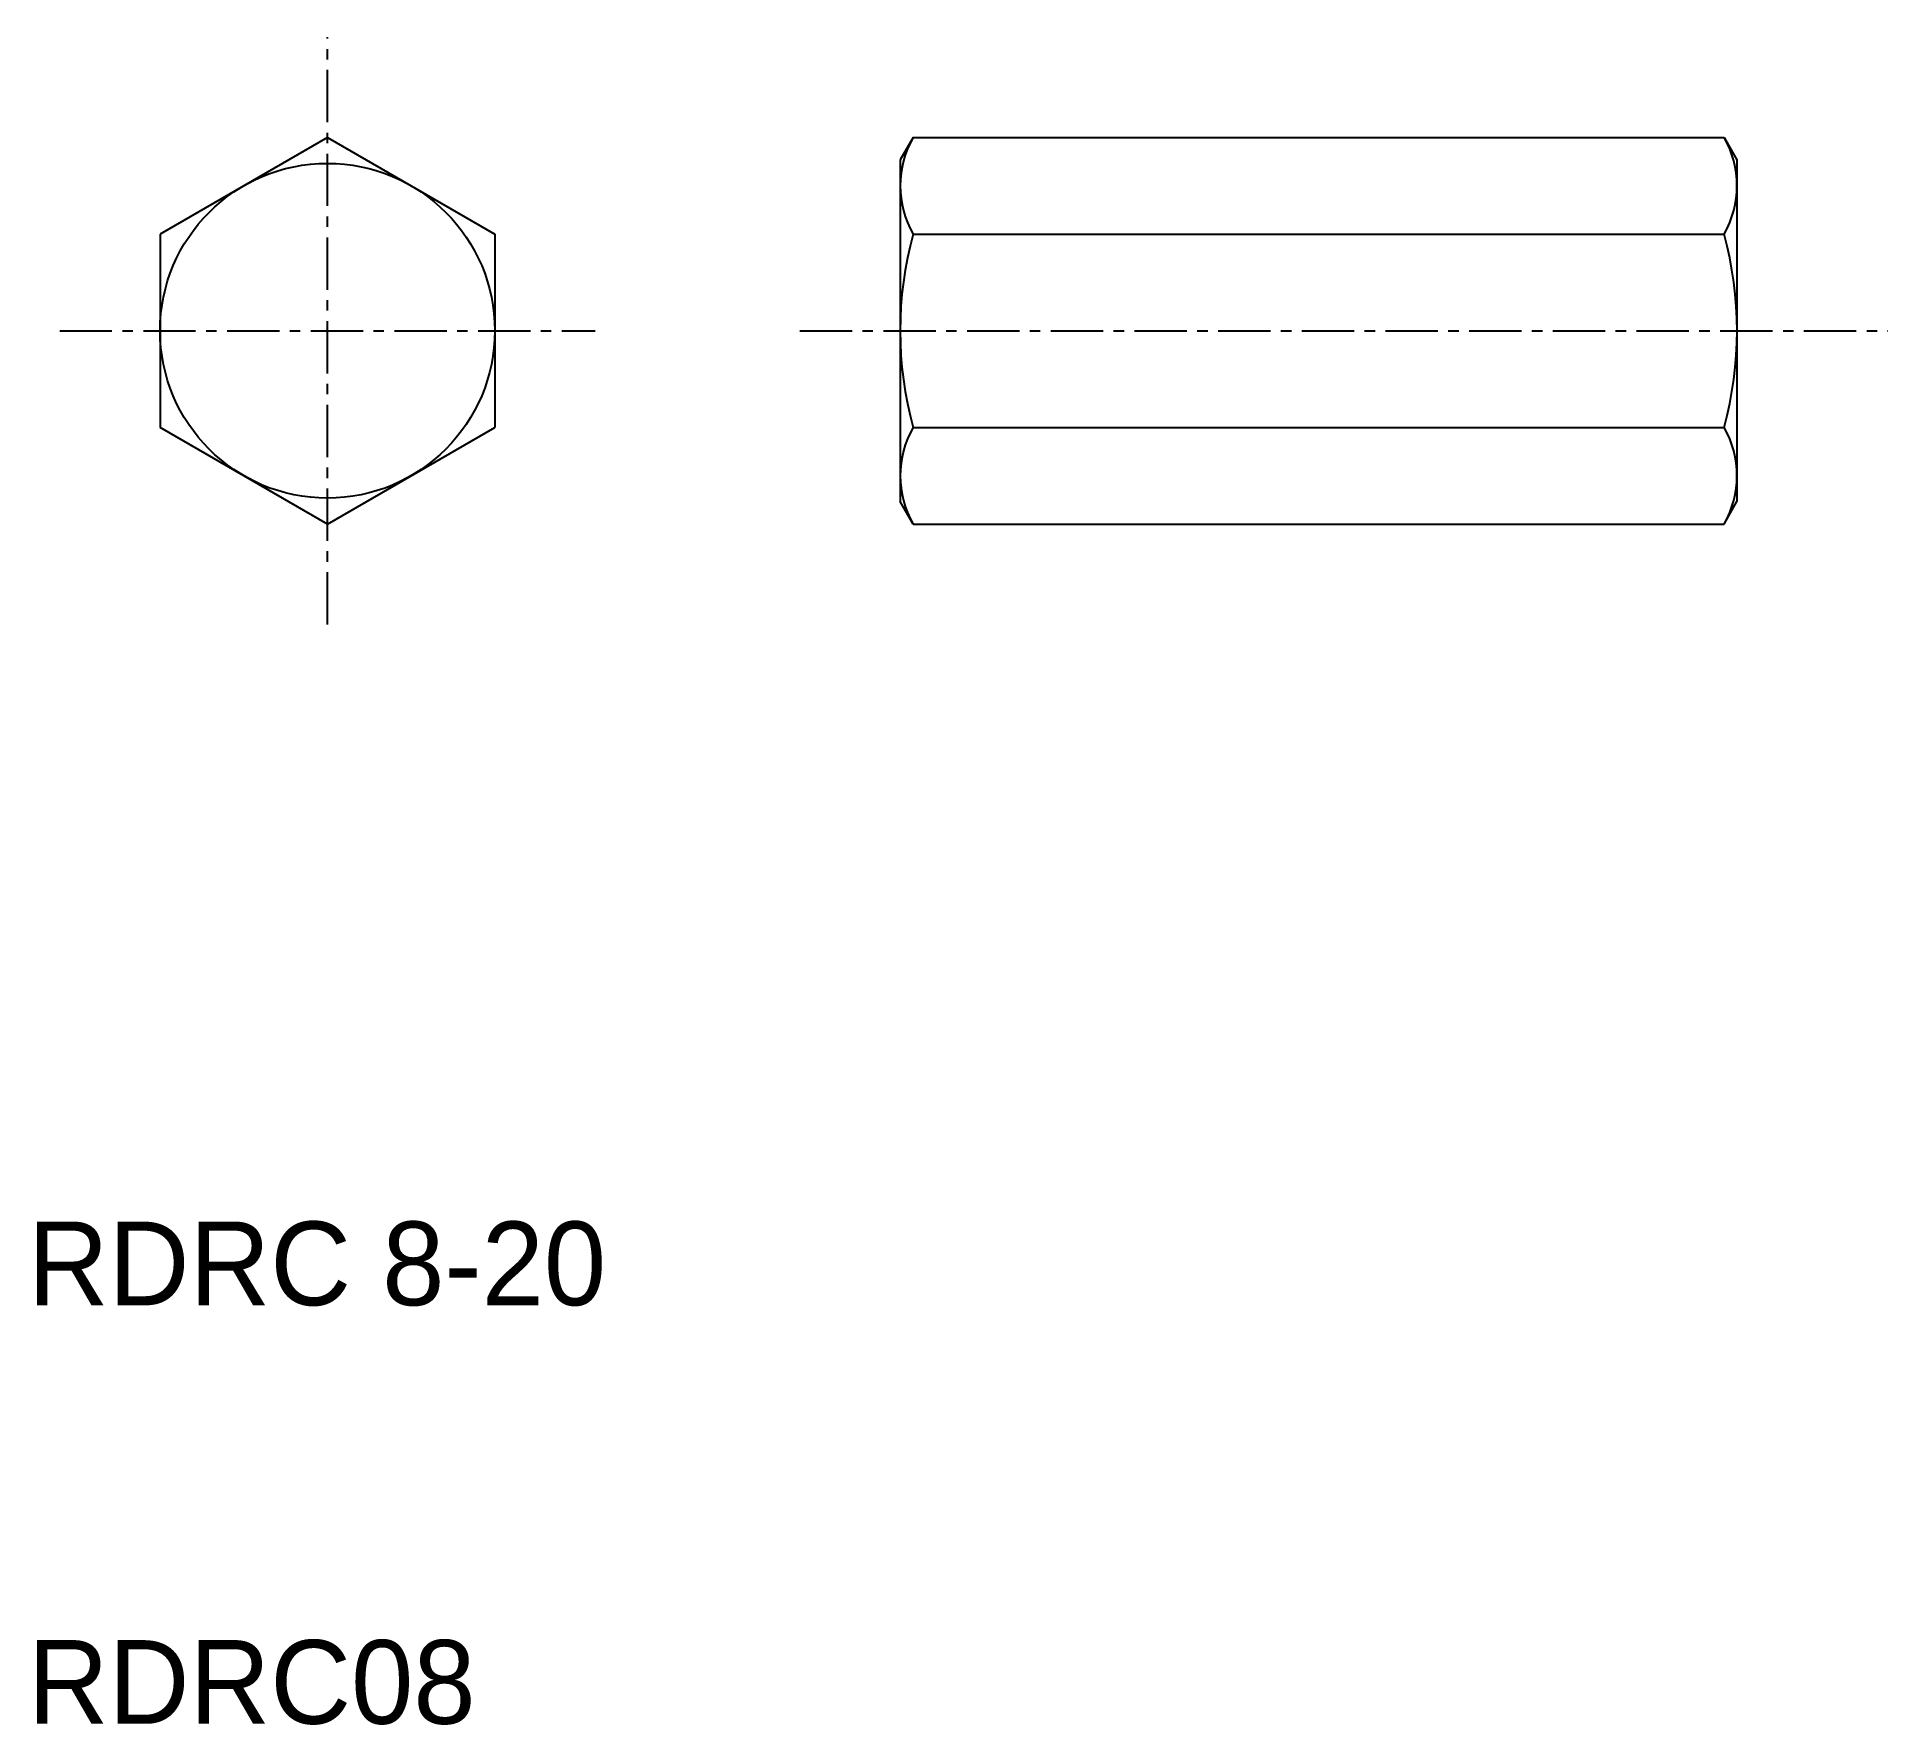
# Model space of a CAD drawing. Extents: x 10.2 to 54.5, y 10 to 50.3.
import ezdxf

# ---------------------------------------------------------------- set-up
doc = ezdxf.new("R2010")
doc.units = 0
doc.linetypes.add('CENTER', pattern=[2, 1.25, -0.25, 0.25, -0.25])
doc.layers.get('0').update_dxf_attribs({"linetype": 'CONTINUOUS'})
doc.layers.add('CENTER', color=1, linetype='CENTER')

msp = doc.modelspace()

# ---------------------------------------------------------------- linework, layer by layer
at = {"color": 7, "linetype": 'CONTINUOUS'}
for p, q in [((17.161, 47.903), (13.161, 45.594)), ((17.161, 47.903), (21.161, 45.594)), ((31.158, 47.903), (30.848, 47.367)), ((31.158, 47.903), (50.539, 47.903)), ((50.539, 47.903), (50.848, 47.367)), ((30.848, 47.367), (30.848, 39.202)), ((50.848, 47.367), (50.848, 39.202)), ((13.161, 45.594), (13.161, 40.975)), ((21.161, 45.594), (21.161, 40.975)), ((31.158, 45.594), (50.539, 45.594)), ((17.161, 38.666), (13.161, 40.975)), ((17.161, 38.666), (21.161, 40.975)), ((31.158, 40.975), (50.539, 40.975)), ((31.158, 38.666), (30.848, 39.202)), ((50.539, 38.666), (50.848, 39.202)), ((31.158, 38.666), (50.539, 38.666))]:
    msp.add_line(p, q, dxfattribs=at)
msp.add_circle((17.161, 43.285), 4, dxfattribs=at)
for centre, radius, start, end in [((33.158, 46.749), 2.309, 150, 210), ((48.539, 46.749), 2.309, 330, 30), ((39.622, 43.285), 8.774, 164.7385, 195.2615), ((42.075, 43.285), 8.774, 344.7385, 15.2615), ((33.158, 39.82), 2.309, 150, 210), ((48.539, 39.82), 2.309, 330, 30)]:
    msp.add_arc(centre, radius, start, end, dxfattribs=at)
at = {"layer": 'CENTER', "color": 1, "linetype": 'CENTER'}
for p, q in [((17.161, 36.266), (17.161, 50.303)), ((10.761, 43.285), (23.561, 43.285)), ((28.448, 43.285), (54.457, 43.285))]:
    msp.add_line(p, q, dxfattribs=at)

# ---------------------------------------------------------------- texts
at = {"color": 7, "linetype": 'CONTINUOUS'}
for s, p in [('RDRC 8-20', (10, 20)), ('RDRC08', (10, 10))]:
    msp.add_text(s, height=2, dxfattribs=at).set_placement(p)

doc.saveas('drawing.dxf')
